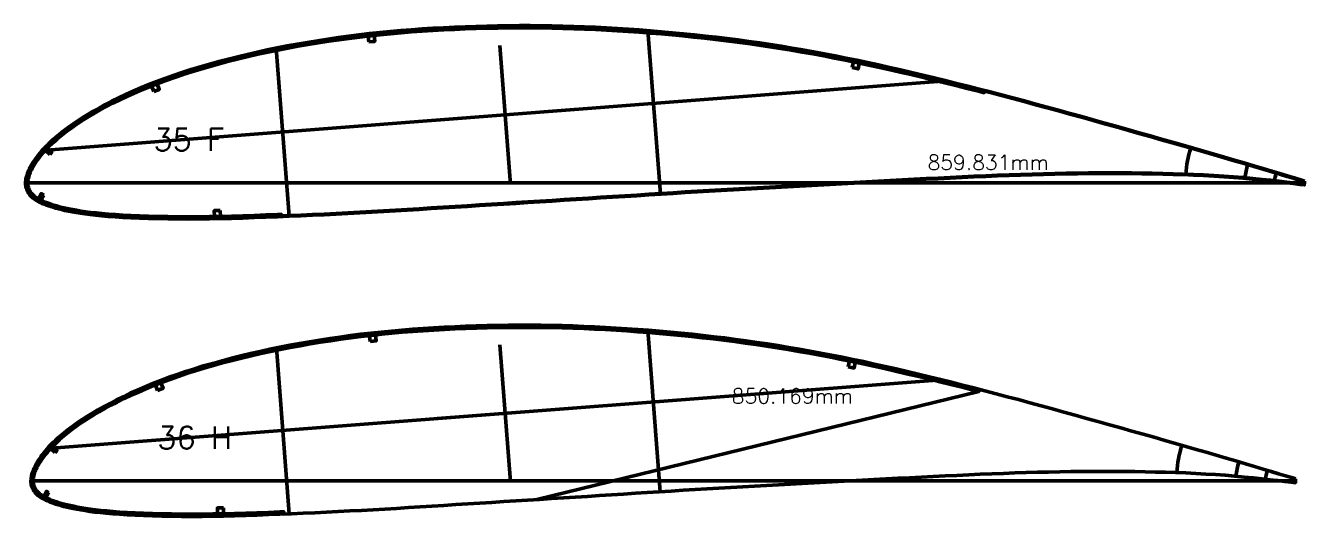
# Model space of a CAD drawing. Header units: metres. Extents: x -405 to 675, y -15418 to 133.
# Drawn here: x -322 to 537, y -7024 to -6694 of the extents above; entities that cross this region are included whole.
import ezdxf
from ezdxf.enums import TextEntityAlignment as Align

# ---------------------------------------------------------------- set-up
doc = ezdxf.new("R2010")
doc.units = ezdxf.units.M
for name, color, linetype, lineweight in [('FoilLayer', 7, 'Continuous', 50), ('RefFoilLayer', 7, 'Continuous', 50), ('StringerLayer', 7, 'Continuous', 50), ('SubLayer', 7, 'Continuous', 50), ('TextLayer', 7, 'Continuous', 50)]:
    doc.layers.add(name, color=color, linetype=linetype, lineweight=lineweight)
doc.styles.add('MSゴシック', font='romans')

msp = doc.modelspace()

# ---------------------------------------------------------------- linework, layer by layer
at = {"layer": 'FoilLayer'}
msp.add_line((318.44, -6940.04), (21.25, -7012.62), dxfattribs=at)
for points in [[(537.26, -6799.14), (534.63, -6798.3), (530.4, -6797.02), (525.83, -6795.61), (520.83, -6794.09), (515.39, -6792.48), (509.53, -6790.75), (503.32, -6788.9), (496.84, -6786.98), (490.16, -6785.01), (483.42, -6783.04), (476.63, -6781.11), (469.74, -6779.09), (462.78, -6777.05), (455.69, -6775.02), (448.49, -6772.96), (441.17, -6770.91), (433.71, -6768.81), (426.13, -6766.67), (418.47, -6764.52), (410.75, -6762.36), (403, -6760.19), (395.26, -6758.03), (387.51, -6755.88), (379.77, -6753.74), (372.04, -6751.61), (364.32, -6749.5), (356.63, -6747.4), (348.97, -6745.34), (341.33, -6743.3), (333.7, -6741.29), (326.09, -6739.3), (322.32, -6738.32), (322.06, -6739.34), (318.24, -6738.35), (310.67, -6736.43), (303.12, -6734.53), (295.57, -6732.66), (288.02, -6730.83), (280.48, -6729.02), (272.96, -6727.24), (265.49, -6725.49), (258.08, -6723.79), (250.71, -6722.14), (243.39, -6720.55), (236.08, -6719.01), (228.8, -6717.52), (221.53, -6716.08), (214.27, -6714.69), (207.02, -6713.35), (199.78, -6712.07), (192.54, -6710.84), (185.29, -6709.66), (178.04, -6708.53), (170.76, -6707.45), (163.48, -6706.42), (156.2, -6705.43), (148.9, -6704.5), (141.6, -6703.61), (134.28, -6702.78), (126.94, -6701.99), (119.58, -6701.24), (112.21, -6700.54), (104.84, -6699.88), (97.47, -6699.27), (90.1, -6698.71), (82.75, -6698.19), (75.4, -6697.72), (68.06, -6697.3), (60.73, -6696.93), (53.4, -6696.61), (46.08, -6696.35), (38.77, -6696.13), (31.47, -6695.97), (24.17, -6695.85), (16.88, -6695.8), (9.59, -6695.79), (2.29, -6695.84), (-5, -6695.94), (-12.28, -6696.08), (-19.56, -6696.28), (-26.82, -6696.54), (-34.07, -6696.84), (-41.3, -6697.2), (-48.52, -6697.61), (-55.72, -6698.07), (-62.88, -6698.58), (-69.99, -6699.14), (-77.05, -6699.76), (-84.07, -6700.44), (-91.05, -6701.19), (-98.03, -6702.01), (-104.99, -6702.89), (-111.93, -6703.83), (-118.85, -6704.84), (-125.74, -6705.9), (-132.6, -6707.03), (-139.42, -6708.21), (-146.19, -6709.46), (-152.92, -6710.76), (-159.59, -6712.13), (-166.22, -6713.57), (-172.77, -6715.06), (-179.27, -6716.62), (-185.71, -6718.26), (-192.11, -6719.95), (-198.41, -6721.69), (-204.6, -6723.47), (-210.65, -6725.3), (-216.57, -6727.18), (-222.37, -6729.13), (-228.04, -6731.14), (-233.59, -6733.21), (-239.01, -6735.33), (-244.29, -6737.5), (-249.42, -6739.71), (-254.37, -6741.95), (-259.16, -6744.21), (-263.75, -6746.47), (-268.12, -6748.72), (-272.26, -6750.93), (-276.15, -6753.12), (-279.8, -6755.26), (-283.22, -6757.36), (-286.4, -6759.42), (-289.36, -6761.41), (-292.12, -6763.34), (-294.66, -6765.21), (-297.01, -6767), (-299.18, -6768.74), (-301.18, -6770.41), (-303.02, -6772.04), (-304.72, -6773.61), (-306.29, -6775.13), (-307.75, -6776.6), (-309.09, -6778.02), (-310.33, -6779.39), (-311.48, -6780.72), (-312.53, -6782), (-313.5, -6783.25), (-314.4, -6784.47), (-315.23, -6785.65), (-315.99, -6786.79), (-316.68, -6787.9), (-317.32, -6789), (-317.91, -6790.06), (-318.45, -6791.07), (-318.91, -6792.05), (-319.33, -6793.05), (-319.71, -6794.02), (-320.04, -6794.93), (-320.31, -6795.81), (-320.52, -6796.69), (-320.69, -6797.57), (-320.82, -6798.42), (-320.9, -6799.24), (-320.94, -6800.05), (-320.93, -6800.8), (-320.87, -6801.55), (-320.76, -6802.31), (-320.57, -6803.06), (-320.31, -6803.82), (-319.99, -6804.57), (-319.6, -6805.31), (-319.14, -6806.03), (-318.61, -6806.74), (-318, -6807.44), (-317.32, -6808.11), (-316.57, -6808.78), (-315.76, -6809.42), (-314.88, -6810.04), (-313.93, -6810.64), (-312.91, -6811.22), (-311.8, -6811.77), (-310.62, -6812.31), (-309.35, -6812.84), (-308, -6813.36), (-306.56, -6813.88), (-305.03, -6814.39), (-303.39, -6814.9), (-301.66, -6815.41), (-299.8, -6815.92), (-297.81, -6816.41), (-295.67, -6816.89), (-293.36, -6817.37), (-290.87, -6817.85), (-288.18, -6818.33), (-285.28, -6818.81), (-282.15, -6819.27), (-278.76, -6819.72), (-275.08, -6820.14), (-271.07, -6820.53), (-266.72, -6820.9), (-262.02, -6821.26), (-256.97, -6821.58), (-251.58, -6821.87), (-245.84, -6822.11), (-239.78, -6822.3), (-233.4, -6822.46), (-226.78, -6822.57), (-219.97, -6822.66), (-213.03, -6822.69), (-205.98, -6822.67), (-198.79, -6822.57), (-191.46, -6822.43), (-184, -6822.24), (-176.43, -6822.02), (-168.76, -6821.77), (-161, -6821.48), (-153.16, -6821.19), (-150.53, -6821.08), (-150.49, -6822.13), (-145.24, -6821.92), (-137.36, -6821.6), (-129.49, -6821.25), (-121.6, -6820.88), (-113.67, -6820.48), (-105.71, -6820.06), (-97.73, -6819.64), (-89.76, -6819.21), (-81.8, -6818.76), (-73.83, -6818.28), (-65.82, -6817.78), (-57.77, -6817.28), (-49.7, -6816.78), (-41.62, -6816.28), (-33.53, -6815.78), (-25.42, -6815.26), (-17.29, -6814.75), (-9.15, -6814.23), (-1.01, -6813.72), (7.13, -6813.21), (15.27, -6812.71), (23.4, -6812.2), (31.54, -6811.68), (39.68, -6811.16), (47.81, -6810.64), (55.95, -6810.13), (64.09, -6809.62), (72.23, -6809.11), (80.37, -6808.6), (88.51, -6808.08), (96.64, -6807.55), (104.77, -6807.03), (112.89, -6806.52), (121, -6806.01), (129.11, -6805.52), (137.22, -6805.02), (145.32, -6804.54), (153.41, -6804.06), (161.49, -6803.59), (169.57, -6803.14), (177.68, -6802.7), (185.8, -6802.25), (193.93, -6801.81), (202.06, -6801.36), (210.18, -6800.9), (218.31, -6800.46), (226.43, -6800.02), (234.55, -6799.58), (242.67, -6799.15), (250.77, -6798.71), (258.87, -6798.28), (266.94, -6797.85), (275, -6797.44), (283.07, -6797.05), (291.14, -6796.66), (299.2, -6796.27), (307.22, -6795.89), (315.19, -6795.52), (323.1, -6795.17), (330.98, -6794.85), (338.82, -6794.54), (346.59, -6794.26), (354.28, -6794.01), (361.93, -6793.81), (369.57, -6793.65), (377.18, -6793.5), (384.72, -6793.35), (392.12, -6793.22), (399.38, -6793.17), (406.62, -6793.21), (413.85, -6793.24), (421.02, -6793.26), (428.09, -6793.34), (435.13, -6793.5), (442.15, -6793.66), (449.1, -6793.78), (455.95, -6793.96), (462.77, -6794.25), (469.64, -6794.6), (476.48, -6794.95), (483.14, -6795.32), (489.67, -6795.82), (496.16, -6796.39), (502.54, -6796.99), (508.7, -6797.58), (514.57, -6798.19), (520.12, -6798.8), (525.33, -6799.38), (530.17, -6799.94), (534.63, -6800.48), (537.39, -6800.84)], [(531.36, -6998.72), (528.75, -6997.89), (524.57, -6996.63), (520.05, -6995.23), (515.11, -6993.73), (509.72, -6992.14), (503.93, -6990.43), (497.8, -6988.6), (491.38, -6986.7), (484.78, -6984.75), (478.11, -6982.81), (471.4, -6980.89), (464.59, -6978.9), (457.7, -6976.88), (450.69, -6974.87), (443.57, -6972.84), (436.33, -6970.81), (428.96, -6968.73), (421.46, -6966.62), (413.89, -6964.49), (406.25, -6962.36), (398.6, -6960.21), (390.94, -6958.07), (383.28, -6955.94), (375.62, -6953.83), (367.98, -6951.72), (360.34, -6949.63), (352.74, -6947.56), (345.17, -6945.52), (337.61, -6943.51), (330.06, -6941.52), (322.54, -6939.55), (318.81, -6938.59), (318.44, -6940.04), (314.66, -6939.06), (307.18, -6937.16), (299.71, -6935.28), (292.24, -6933.44), (284.78, -6931.62), (277.32, -6929.83), (269.89, -6928.07), (262.5, -6926.34), (255.17, -6924.66), (247.89, -6923.03), (240.65, -6921.46), (233.43, -6919.93), (226.22, -6918.46), (219.03, -6917.04), (211.86, -6915.66), (204.69, -6914.34), (197.54, -6913.07), (190.38, -6911.86), (183.21, -6910.69), (176.03, -6909.58), (168.84, -6908.51), (161.65, -6907.49), (154.44, -6906.51), (147.23, -6905.59), (140.01, -6904.71), (132.77, -6903.89), (125.51, -6903.11), (118.24, -6902.37), (110.95, -6901.68), (103.66, -6901.02), (96.37, -6900.42), (89.09, -6899.86), (81.81, -6899.35), (74.55, -6898.88), (67.29, -6898.47), (60.04, -6898.11), (52.8, -6897.79), (45.56, -6897.53), (38.34, -6897.31), (31.11, -6897.15), (23.9, -6897.04), (16.69, -6896.98), (9.48, -6896.98), (2.27, -6897.03), (-4.94, -6897.12), (-12.15, -6897.27), (-19.34, -6897.47), (-26.52, -6897.72), (-33.69, -6898.02), (-40.84, -6898.37), (-47.98, -6898.78), (-55.09, -6899.23), (-62.17, -6899.74), (-69.2, -6900.29), (-76.18, -6900.9), (-83.12, -6901.58), (-90.03, -6902.32), (-96.93, -6903.13), (-103.81, -6904), (-110.67, -6904.93), (-117.51, -6905.92), (-124.32, -6906.97), (-131.1, -6908.09), (-137.85, -6909.26), (-144.55, -6910.49), (-151.2, -6911.78), (-157.8, -6913.14), (-164.34, -6914.55), (-170.83, -6916.03), (-177.25, -6917.58), (-183.62, -6919.19), (-189.94, -6920.87), (-196.18, -6922.58), (-202.29, -6924.34), (-208.28, -6926.15), (-214.14, -6928.02), (-219.87, -6929.94), (-225.48, -6931.93), (-230.96, -6933.97), (-236.32, -6936.07), (-241.54, -6938.22), (-246.61, -6940.4), (-251.51, -6942.61), (-256.24, -6944.85), (-260.77, -6947.09), (-265.1, -6949.31), (-269.19, -6951.5), (-273.04, -6953.66), (-276.65, -6955.78), (-280.03, -6957.86), (-283.17, -6959.89), (-286.1, -6961.86), (-288.82, -6963.77), (-291.34, -6965.61), (-293.66, -6967.39), (-295.81, -6969.1), (-297.78, -6970.76), (-299.6, -6972.37), (-301.29, -6973.92), (-302.84, -6975.43), (-304.28, -6976.88), (-305.61, -6978.28), (-306.83, -6979.63), (-307.96, -6980.95), (-309.01, -6982.22), (-309.97, -6983.45), (-310.86, -6984.65), (-311.67, -6985.82), (-312.42, -6986.95), (-313.11, -6988.05), (-313.74, -6989.13), (-314.33, -6990.18), (-314.85, -6991.17), (-315.31, -6992.15), (-315.73, -6993.13), (-316.1, -6994.09), (-316.43, -6994.99), (-316.69, -6995.86), (-316.91, -6996.73), (-317.07, -6997.6), (-317.2, -6998.44), (-317.28, -6999.25), (-317.31, -7000.05), (-317.31, -7000.79), (-317.25, -7001.53), (-317.14, -7002.28), (-316.95, -7003.02), (-316.7, -7003.77), (-316.38, -7004.51), (-315.99, -7005.24), (-315.54, -7005.96), (-315.02, -7006.65), (-314.42, -7007.34), (-313.74, -7008.01), (-313, -7008.66), (-312.2, -7009.3), (-311.33, -7009.91), (-310.39, -7010.5), (-309.38, -7011.07), (-308.29, -7011.63), (-307.12, -7012.16), (-305.87, -7012.68), (-304.53, -7013.2), (-303.11, -7013.71), (-301.59, -7014.22), (-299.98, -7014.72), (-298.26, -7015.22), (-296.43, -7015.72), (-294.46, -7016.21), (-292.34, -7016.69), (-290.06, -7017.16), (-287.6, -7017.63), (-284.94, -7018.11), (-282.08, -7018.58), (-278.98, -7019.04), (-275.62, -7019.48), (-271.98, -7019.9), (-268.02, -7020.28), (-263.72, -7020.65), (-259.07, -7021), (-254.08, -7021.33), (-248.75, -7021.61), (-243.08, -7021.85), (-237.08, -7022.04), (-230.78, -7022.19), (-224.23, -7022.3), (-217.5, -7022.39), (-210.63, -7022.42), (-203.66, -7022.4), (-196.56, -7022.3), (-189.31, -7022.16), (-181.93, -7021.97), (-174.45, -7021.76), (-166.87, -7021.51), (-159.19, -7021.23), (-151.44, -7020.93), (-148.84, -7020.83), (-148.78, -7022.33), (-143.59, -7022.12), (-135.8, -7021.8), (-128.02, -7021.46), (-120.21, -7021.09), (-112.37, -7020.69), (-104.5, -7020.28), (-96.61, -7019.86), (-88.73, -7019.44), (-80.85, -7018.99), (-72.97, -7018.52), (-65.05, -7018.03), (-57.09, -7017.53), (-49.12, -7017.03), (-41.12, -7016.54), (-33.12, -7016.04), (-25.1, -7015.54), (-17.06, -7015.03), (-9.02, -7014.52), (-0.97, -7014.01), (7.08, -7013.51), (15.13, -7013.01), (23.17, -7012.5), (31.21, -7011.99), (39.26, -7011.48), (47.3, -7010.97), (55.35, -7010.46), (63.4, -7009.96), (71.45, -7009.45), (79.5, -7008.94), (87.54, -7008.43), (95.58, -7007.91), (103.62, -7007.4), (111.64, -7006.89), (119.66, -7006.39), (127.68, -7005.9), (135.7, -7005.41), (143.71, -7004.93), (151.71, -7004.46), (159.7, -7004), (167.69, -7003.55), (175.71, -7003.11), (183.74, -7002.67), (191.77, -7002.23), (199.81, -7001.79), (207.85, -7001.34), (215.88, -7000.9), (223.9, -7000.46), (231.94, -7000.03), (239.96, -6999.6), (247.98, -6999.17), (255.98, -6998.74), (263.97, -6998.32), (271.94, -6997.92), (279.91, -6997.52), (287.89, -6997.14), (295.86, -6996.76), (303.79, -6996.38), (311.67, -6996.01), (319.49, -6995.67), (327.28, -6995.35), (335.03, -6995.05), (342.71, -6994.77), (350.31, -6994.52), (357.88, -6994.32), (365.43, -6994.16), (372.95, -6994.02), (380.41, -6993.87), (387.72, -6993.74), (394.89, -6993.69), (402.04, -6993.73), (409.2, -6993.76), (416.28, -6993.78), (423.27, -6993.86), (430.23, -6994.02), (437.18, -6994.18), (444.04, -6994.3), (450.81, -6994.47), (457.55, -6994.76), (464.34, -6995.1), (471.1, -6995.45), (477.68, -6995.82), (484.13, -6996.31), (490.55, -6996.88), (496.85, -6997.47), (502.94, -6998.05), (508.74, -6998.65), (514.23, -6999.26), (519.38, -6999.83), (524.16, -7000.38), (528.57, -7000.92), (531.3, -7001.27)]]:
    msp.add_lwpolyline(points, close=True, dxfattribs=at)
at = {"layer": 'RefFoilLayer'}
for points in [[(537.39, -6798.71), (534.76, -6797.87), (530.53, -6796.59), (525.96, -6795.18), (520.96, -6793.66), (515.51, -6792.05), (509.65, -6790.32), (503.45, -6788.47), (496.96, -6786.55), (490.29, -6784.58), (483.55, -6782.61), (476.76, -6780.68), (469.87, -6778.66), (462.9, -6776.61), (455.81, -6774.58), (448.61, -6772.53), (441.29, -6770.48), (433.83, -6768.37), (426.25, -6766.24), (418.59, -6764.09), (410.87, -6761.93), (403.13, -6759.76), (395.38, -6757.59), (387.63, -6755.44), (379.89, -6753.3), (372.16, -6751.17), (364.44, -6749.06), (356.75, -6746.97), (349.09, -6744.9), (341.45, -6742.86), (333.82, -6740.85), (326.2, -6738.86), (318.61, -6736.9), (311.04, -6734.97), (303.48, -6733.07), (295.92, -6731.21), (288.37, -6729.37), (280.83, -6727.56), (273.3, -6725.78), (265.83, -6724.03), (258.41, -6722.32), (251.03, -6720.67), (243.69, -6719.08), (236.38, -6717.54), (229.09, -6716.05), (221.81, -6714.6), (214.54, -6713.21), (207.28, -6711.88), (200.03, -6710.59), (192.78, -6709.36), (185.52, -6708.18), (178.26, -6707.05), (170.98, -6705.97), (163.69, -6704.93), (156.39, -6703.95), (149.08, -6703.01), (141.77, -6702.12), (134.44, -6701.29), (127.09, -6700.5), (119.72, -6699.75), (112.34, -6699.05), (104.96, -6698.39), (97.58, -6697.78), (90.21, -6697.21), (82.84, -6696.69), (75.48, -6696.22), (68.13, -6695.8), (60.79, -6695.43), (53.46, -6695.11), (46.13, -6694.85), (38.81, -6694.63), (31.49, -6694.47), (24.18, -6694.35), (16.88, -6694.3), (9.58, -6694.29), (2.27, -6694.34), (-5.03, -6694.44), (-12.32, -6694.59), (-19.61, -6694.79), (-26.88, -6695.04), (-34.14, -6695.34), (-41.39, -6695.7), (-48.62, -6696.11), (-55.83, -6696.57), (-63, -6697.08), (-70.12, -6697.65), (-77.2, -6698.27), (-84.23, -6698.95), (-91.23, -6699.7), (-98.22, -6700.52), (-105.19, -6701.41), (-112.15, -6702.35), (-119.08, -6703.35), (-125.98, -6704.42), (-132.85, -6705.55), (-139.69, -6706.74), (-146.48, -6707.98), (-153.22, -6709.3), (-159.91, -6710.67), (-166.55, -6712.1), (-173.13, -6713.6), (-179.64, -6715.17), (-186.1, -6716.81), (-192.5, -6718.5), (-198.83, -6720.25), (-205.03, -6722.03), (-211.11, -6723.87), (-217.05, -6725.76), (-222.87, -6727.72), (-228.57, -6729.73), (-234.14, -6731.81), (-239.58, -6733.94), (-244.89, -6736.12), (-250.03, -6738.34), (-255.01, -6740.59), (-259.82, -6742.86), (-264.43, -6745.14), (-268.83, -6747.39), (-272.99, -6749.63), (-276.91, -6751.82), (-280.59, -6753.98), (-284.03, -6756.1), (-287.24, -6758.17), (-290.23, -6760.18), (-293, -6762.13), (-295.57, -6764.01), (-297.95, -6765.83), (-300.15, -6767.59), (-302.17, -6769.29), (-304.04, -6770.94), (-305.76, -6772.54), (-307.36, -6774.08), (-308.84, -6775.57), (-310.2, -6777.01), (-311.47, -6778.41), (-312.64, -6779.77), (-313.72, -6781.08), (-314.71, -6782.36), (-315.63, -6783.61), (-316.48, -6784.82), (-317.26, -6786), (-317.98, -6787.15), (-318.63, -6788.27), (-319.24, -6789.36), (-319.8, -6790.43), (-320.3, -6791.47), (-320.73, -6792.5), (-321.12, -6793.51), (-321.47, -6794.49), (-321.77, -6795.46), (-322, -6796.42), (-322.17, -6797.35), (-322.31, -6798.27), (-322.4, -6799.17), (-322.44, -6800.05), (-322.42, -6800.92), (-322.35, -6801.8), (-322.21, -6802.68), (-321.98, -6803.55), (-321.68, -6804.42), (-321.31, -6805.28), (-320.86, -6806.12), (-320.34, -6806.94), (-319.73, -6807.74), (-319.06, -6808.5), (-318.31, -6809.24), (-317.5, -6809.96), (-316.62, -6810.64), (-315.68, -6811.31), (-314.66, -6811.95), (-313.58, -6812.55), (-312.43, -6813.14), (-311.2, -6813.7), (-309.89, -6814.24), (-308.51, -6814.78), (-307.04, -6815.3), (-305.48, -6815.82), (-303.81, -6816.34), (-302.05, -6816.86), (-300.16, -6817.37), (-298.14, -6817.87), (-295.97, -6818.36), (-293.64, -6818.84), (-291.13, -6819.33), (-288.43, -6819.81), (-285.5, -6820.29), (-282.35, -6820.76), (-278.93, -6821.21), (-275.22, -6821.63), (-271.2, -6822.03), (-266.83, -6822.4), (-262.11, -6822.75), (-257.05, -6823.08), (-251.64, -6823.37), (-245.89, -6823.61), (-239.81, -6823.8), (-233.43, -6823.95), (-226.8, -6824.07), (-219.98, -6824.16), (-213.02, -6824.19), (-205.96, -6824.17), (-198.76, -6824.07), (-191.42, -6823.93), (-183.95, -6823.74), (-176.38, -6823.52), (-168.71, -6823.27), (-160.94, -6822.98), (-153.1, -6822.68), (-145.22, -6822.37), (-137.34, -6822.05), (-129.47, -6821.7), (-121.58, -6821.33), (-113.65, -6820.93), (-105.68, -6820.51), (-97.7, -6820.09), (-89.73, -6819.66), (-81.77, -6819.2), (-73.8, -6818.73), (-65.79, -6818.23), (-57.74, -6817.73), (-49.68, -6817.23), (-41.59, -6816.73), (-33.5, -6816.23), (-25.39, -6815.71), (-17.26, -6815.2), (-9.12, -6814.68), (-0.98, -6814.17), (7.16, -6813.66), (15.3, -6813.15), (23.43, -6812.65), (31.57, -6812.13), (39.7, -6811.61), (47.84, -6811.09), (55.98, -6810.58), (64.12, -6810.07), (72.26, -6809.56), (80.4, -6809.05), (88.53, -6808.53), (96.67, -6808), (104.8, -6807.48), (112.91, -6806.97), (121.02, -6806.46), (129.13, -6805.97), (137.24, -6805.47), (145.34, -6804.99), (153.43, -6804.51), (161.51, -6804.04), (169.6, -6803.59), (177.7, -6803.15), (185.83, -6802.7), (193.95, -6802.26), (202.08, -6801.81), (210.21, -6801.35), (218.33, -6800.91), (226.45, -6800.47), (234.57, -6800.03), (242.69, -6799.6), (250.8, -6799.16), (258.89, -6798.73), (266.97, -6798.3), (275.03, -6797.89), (283.09, -6797.5), (291.16, -6797.11), (299.22, -6796.72), (307.24, -6796.34), (315.21, -6795.97), (323.12, -6795.62), (331, -6795.3), (338.84, -6794.99), (346.61, -6794.71), (354.3, -6794.46), (361.94, -6794.26), (369.58, -6794.1), (377.19, -6793.95), (384.73, -6793.8), (392.13, -6793.67), (399.38, -6793.62), (406.61, -6793.66), (413.85, -6793.69), (421.01, -6793.71), (428.08, -6793.79), (435.12, -6793.95), (442.14, -6794.11), (449.09, -6794.23), (455.93, -6794.4), (462.75, -6794.7), (469.62, -6795.05), (476.45, -6795.4), (483.11, -6795.77), (489.63, -6796.27), (496.12, -6796.84), (502.49, -6797.44), (508.66, -6798.03), (514.52, -6798.63), (520.07, -6799.25), (525.28, -6799.82), (530.12, -6800.39), (534.58, -6800.93), (537.33, -6801.29)], [(531.36, -6998.72), (528.75, -6997.89), (524.57, -6996.63), (520.05, -6995.23), (515.11, -6993.73), (509.72, -6992.14), (503.93, -6990.43), (497.8, -6988.6), (491.38, -6986.7), (484.78, -6984.75), (478.11, -6982.81), (471.4, -6980.89), (464.59, -6978.9), (457.7, -6976.88), (450.69, -6974.87), (443.57, -6972.84), (436.33, -6970.81), (428.96, -6968.73), (421.46, -6966.62), (413.89, -6964.49), (406.25, -6962.36), (398.6, -6960.21), (390.94, -6958.07), (383.28, -6955.94), (375.62, -6953.83), (367.98, -6951.72), (360.34, -6949.63), (352.74, -6947.56), (345.17, -6945.52), (337.61, -6943.51), (330.06, -6941.52), (322.54, -6939.55), (315.03, -6937.61), (307.54, -6935.7), (300.07, -6933.83), (292.6, -6931.98), (285.13, -6930.16), (277.67, -6928.37), (270.23, -6926.61), (262.84, -6924.88), (255.5, -6923.2), (248.21, -6921.57), (240.96, -6919.99), (233.73, -6918.46), (226.52, -6916.99), (219.32, -6915.56), (212.13, -6914.19), (204.95, -6912.87), (197.79, -6911.6), (190.62, -6910.38), (183.44, -6909.21), (176.25, -6908.09), (169.05, -6907.02), (161.85, -6906), (154.63, -6905.03), (147.41, -6904.1), (140.18, -6903.22), (132.93, -6902.4), (125.66, -6901.61), (118.38, -6900.88), (111.08, -6900.18), (103.78, -6899.53), (96.49, -6898.92), (89.2, -6898.36), (81.91, -6897.85), (74.63, -6897.39), (67.37, -6896.97), (60.11, -6896.61), (52.85, -6896.29), (45.61, -6896.03), (38.37, -6895.81), (31.14, -6895.65), (23.91, -6895.54), (16.69, -6895.48), (9.47, -6895.48), (2.25, -6895.53), (-4.97, -6895.62), (-12.19, -6895.77), (-19.39, -6895.97), (-26.58, -6896.22), (-33.76, -6896.52), (-40.92, -6896.87), (-48.07, -6897.28), (-55.2, -6897.74), (-62.29, -6898.24), (-69.33, -6898.8), (-76.33, -6899.41), (-83.28, -6900.09), (-90.2, -6900.83), (-97.11, -6901.64), (-104.01, -6902.51), (-110.89, -6903.45), (-117.74, -6904.44), (-124.57, -6905.49), (-131.36, -6906.61), (-138.12, -6907.78), (-144.83, -6909.02), (-151.5, -6910.31), (-158.12, -6911.67), (-164.68, -6913.09), (-171.18, -6914.57), (-177.62, -6916.12), (-184.01, -6917.74), (-190.34, -6919.42), (-196.59, -6921.14), (-202.73, -6922.91), (-208.74, -6924.72), (-214.61, -6926.6), (-220.37, -6928.53), (-226, -6930.52), (-231.51, -6932.58), (-236.89, -6934.69), (-242.13, -6936.84), (-247.22, -6939.03), (-252.15, -6941.26), (-256.9, -6943.51), (-261.46, -6945.75), (-265.81, -6947.99), (-269.92, -6950.19), (-273.8, -6952.37), (-277.44, -6954.5), (-280.84, -6956.6), (-284.01, -6958.64), (-286.97, -6960.63), (-289.71, -6962.56), (-292.25, -6964.42), (-294.6, -6966.22), (-296.77, -6967.95), (-298.78, -6969.63), (-300.62, -6971.26), (-302.33, -6972.84), (-303.91, -6974.37), (-305.37, -6975.85), (-306.72, -6977.27), (-307.97, -6978.65), (-309.12, -6979.99), (-310.19, -6981.3), (-311.17, -6982.56), (-312.08, -6983.79), (-312.92, -6984.99), (-313.7, -6986.15), (-314.4, -6987.29), (-315.05, -6988.4), (-315.65, -6989.48), (-316.21, -6990.53), (-316.7, -6991.57), (-317.12, -6992.59), (-317.51, -6993.58), (-317.86, -6994.55), (-318.15, -6995.51), (-318.38, -6996.46), (-318.55, -6997.38), (-318.69, -6998.29), (-318.78, -6999.18), (-318.81, -7000.05), (-318.8, -7000.91), (-318.73, -7001.78), (-318.59, -7002.65), (-318.37, -7003.51), (-318.07, -7004.37), (-317.7, -7005.22), (-317.26, -7006.05), (-316.74, -7006.86), (-316.14, -7007.65), (-315.47, -7008.41), (-314.73, -7009.14), (-313.93, -7009.84), (-313.06, -7010.53), (-312.13, -7011.18), (-311.13, -7011.81), (-310.06, -7012.41), (-308.92, -7012.99), (-307.7, -7013.54), (-306.41, -7014.08), (-305.04, -7014.61), (-303.59, -7015.13), (-302.04, -7015.65), (-300.4, -7016.16), (-298.65, -7016.67), (-296.79, -7017.18), (-294.79, -7017.67), (-292.65, -7018.15), (-290.34, -7018.63), (-287.86, -7019.11), (-285.19, -7019.59), (-282.3, -7020.06), (-279.17, -7020.53), (-275.79, -7020.97), (-272.13, -7021.39), (-268.15, -7021.78), (-263.83, -7022.15), (-259.17, -7022.5), (-254.16, -7022.82), (-248.81, -7023.11), (-243.13, -7023.35), (-237.12, -7023.54), (-230.81, -7023.69), (-224.25, -7023.8), (-217.51, -7023.89), (-210.63, -7023.92), (-203.64, -7023.9), (-196.53, -7023.8), (-189.27, -7023.66), (-181.88, -7023.47), (-174.4, -7023.26), (-166.81, -7023.01), (-159.13, -7022.73), (-151.38, -7022.43), (-143.59, -7022.12), (-135.8, -7021.8), (-128.02, -7021.46), (-120.21, -7021.09), (-112.37, -7020.69), (-104.5, -7020.28), (-96.61, -7019.86), (-88.73, -7019.44), (-80.85, -7018.99), (-72.97, -7018.52), (-65.05, -7018.03), (-57.09, -7017.53), (-49.12, -7017.03), (-41.12, -7016.54), (-33.12, -7016.04), (-25.1, -7015.54), (-17.06, -7015.03), (-9.02, -7014.52), (-0.97, -7014.01), (7.08, -7013.51), (15.13, -7013.01), (23.17, -7012.5), (31.21, -7011.99), (39.26, -7011.48), (47.3, -7010.97), (55.35, -7010.46), (63.4, -7009.96), (71.45, -7009.45), (79.5, -7008.94), (87.54, -7008.43), (95.58, -7007.91), (103.62, -7007.4), (111.64, -7006.89), (119.66, -7006.39), (127.68, -7005.9), (135.7, -7005.41), (143.71, -7004.93), (151.71, -7004.46), (159.7, -7004), (167.69, -7003.55), (175.71, -7003.11), (183.74, -7002.67), (191.77, -7002.23), (199.81, -7001.79), (207.85, -7001.34), (215.88, -7000.9), (223.9, -7000.46), (231.94, -7000.03), (239.96, -6999.6), (247.98, -6999.17), (255.98, -6998.74), (263.97, -6998.32), (271.94, -6997.92), (279.91, -6997.52), (287.89, -6997.14), (295.86, -6996.76), (303.79, -6996.38), (311.67, -6996.01), (319.49, -6995.67), (327.28, -6995.35), (335.03, -6995.05), (342.71, -6994.77), (350.31, -6994.52), (357.88, -6994.32), (365.43, -6994.16), (372.95, -6994.02), (380.41, -6993.87), (387.72, -6993.74), (394.89, -6993.69), (402.04, -6993.73), (409.2, -6993.76), (416.28, -6993.78), (423.27, -6993.86), (430.23, -6994.02), (437.18, -6994.18), (444.04, -6994.3), (450.81, -6994.47), (457.55, -6994.76), (464.34, -6995.1), (471.1, -6995.45), (477.68, -6995.82), (484.13, -6996.31), (490.55, -6996.88), (496.85, -6997.47), (502.94, -6998.05), (508.74, -6998.65), (514.23, -6999.26), (519.38, -6999.83), (524.16, -7000.38), (528.57, -7000.92), (531.3, -7001.27)]]:
    msp.add_lwpolyline(points, close=True, dxfattribs=at)
at = {"layer": 'StringerLayer'}
for points in [[(-91.68, -6705.28), (-87.71, -6704.86), (-88.13, -6700.88), (-92.11, -6701.31), (-91.68, -6705.28)], [(233.36, -6722.52), (237.27, -6723.35), (238.1, -6719.43), (234.19, -6718.61), (233.36, -6722.52)], [(-236.31, -6738.57), (-232.59, -6737.11), (-234.04, -6733.39), (-237.77, -6734.84), (-236.31, -6738.57)], [(-306.23, -6780.82), (-304.86, -6779.37), (-307.76, -6776.62), (-309.14, -6778.07), (-306.23, -6780.82)], [(-310.27, -6808.11), (-312.01, -6807.13), (-313.97, -6810.61), (-312.23, -6811.59), (-310.27, -6808.11)], [(-191.57, -6818.43), (-195.57, -6818.51), (-195.49, -6822.51), (-191.49, -6822.43), (-191.57, -6818.43)], [(-90.67, -6906.41), (-86.69, -6905.98), (-87.12, -6902.01), (-91.1, -6902.44), (-90.67, -6906.41)], [(230.7, -6923.45), (234.62, -6924.27), (235.44, -6920.36), (231.53, -6919.53), (230.7, -6923.45)], [(-233.65, -6939.32), (-229.93, -6937.87), (-231.39, -6934.14), (-235.11, -6935.6), (-233.65, -6939.32)], [(-302.76, -6981.09), (-301.38, -6979.63), (-304.28, -6976.88), (-305.66, -6978.34), (-302.76, -6981.09)], [(-306.74, -7007.97), (-308.48, -7006.99), (-310.45, -7010.47), (-308.7, -7011.45), (-306.74, -7007.97)], [(-189.4, -7018.16), (-193.4, -7018.24), (-193.32, -7022.24), (-189.32, -7022.16), (-189.4, -7018.16)]]:
    msp.add_lwpolyline(points, dxfattribs=at)
at = {"layer": 'SubLayer'}
for p, q in [((95.94, -6697.65), (104.39, -6807.51)), ((-153.89, -6709.43), (-145.2, -6822.37)), ((-3.59, -6707.58), (3.59, -6800.9)), ((296.73, -6731.41), (-311.27, -6778.19)), ((-46.3, -6757.8), (46.3, -6750.68)), ((-322.44, -6800), (537.39, -6800)), ((96, -6898.89), (104.34, -7007.35)), ((-153.83, -6910.79), (-145.25, -7022.19)), ((-3.54, -6908.79), (3.54, -7000.72)), ((293.39, -6932.18), (-307.77, -6978.43)), ((-45.61, -6958.26), (45.61, -6951.24)), ((-318.81, -7000), (531.36, -7000))]:
    msp.add_line(p, q, dxfattribs=at)
for centre, radius, start, end in [((537.39, -6800), 80, 162.92823, 175.71804), ((537.39, -6800), 40, 162.12053, 175.01442), ((537.39, -6800), 20, 160.75329, 175.71186), ((531.36, -7000), 80, 162.62166, 176.0573), ((531.36, -7000), 40, 161.49854, 175.64778), ((531.36, -7000), 20, 159.50729, 176.96505)]:
    msp.add_arc(centre, radius, start, end, dxfattribs=at)

# ---------------------------------------------------------------- texts
at = {"layer": 'TextLayer', "style": 'MSゴシック'}
for s, p in [('35 F', (-236.45, -6778.3)), ('36 H', (-233.8, -6978.54))]:
    msp.add_text(s, height=15, dxfattribs=at).set_placement(p)
for s, p in [('859.831mm', (365.43, -6794.18)), ('850.169mm', (233.8, -6951.13))]:
    msp.add_text(s, height=10, dxfattribs=at).set_placement(p, align=Align.BOTTOM_RIGHT)

doc.saveas('drawing.dxf')
